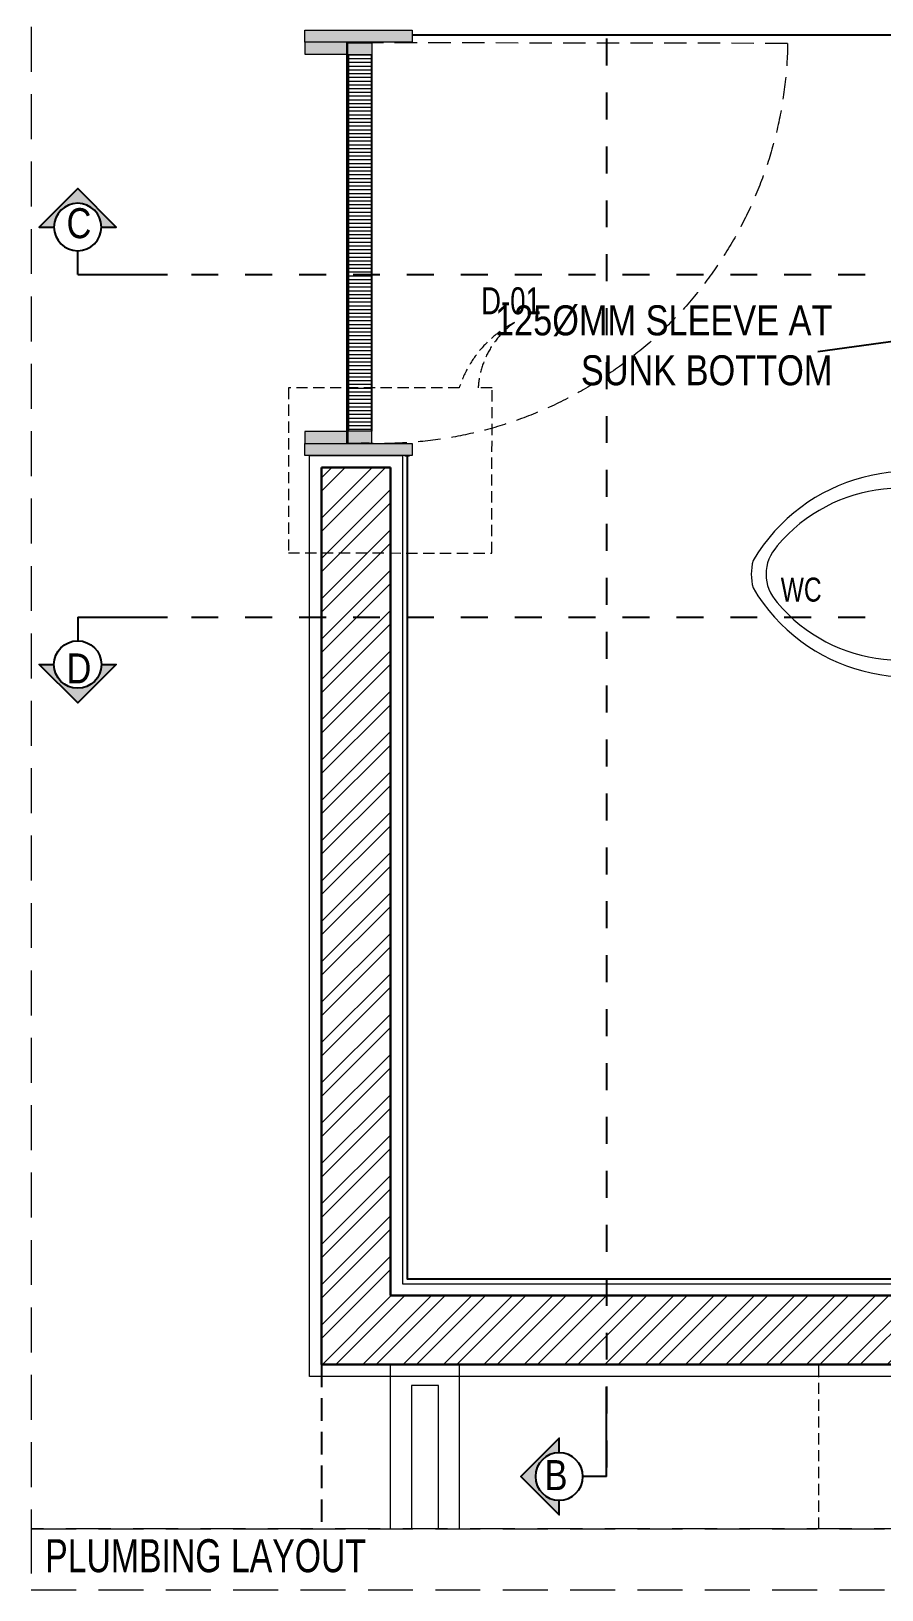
# Model space of a CAD drawing. Header units: inches. Extents: x 899679 to 12882928, y -3363313 to 527800.
# Drawn here: x 959219 to 960640, y 506039 to 508641 of the extents above; entities that cross this region are included whole.
import ezdxf
from ezdxf.enums import TextEntityAlignment as Align

# ---------------------------------------------------------------- set-up
doc = ezdxf.new("R2010")
doc.units = ezdxf.units.IN
doc.header["$LTSCALE"] = 150
for name, pattern in [('Dash', [6, 3, -3]), ('DASHED', [0.75, 0.5, -0.25]), ('HIDDEN', [0.375, 0.25, -0.125]), ('HIDDEN2', [0.1875, 0.125, -0.0625])]:
    doc.linetypes.add(name, pattern=pattern)
for name, color, linetype, lineweight in [('46', 46, 'Continuous', 5), ('DOTTED LINE-MSA', 3, 'HIDDEN2', 13), ('g-cen-sym', 8, 'Continuous', 25), ('g-cent-sym', 8, 'Continuous', 15), ('g-dot', 8, 'HIDDEN', 9), ('g-ele-02', 8, 'Continuous', 9), ('g-ele-3', 8, 'Continuous', 0), ('g-ele02', 8, 'Continuous', 9), ('g-text', 8, 'Continuous', 9), ('P.FIXTURE-MSA', 8, 'Continuous', 5), ('PLASTER', 3, 'Continuous', 9), ('SHEET', 7, 'Continuous', 13), ('TILE', 8, 'Continuous', 13), ('WALL HATCH-MSA', 251, 'Continuous', 9), ('WALL-MSA', 32, 'Continuous', 30), ('WINDOW-MSA', 50, 'Continuous', 13)]:
    doc.layers.add(name, color=color, linetype=linetype, lineweight=lineweight)
for name, color, linetype in [('ELE-02-MSA', 4, 'Continuous'), ('g-sol250', 8, 'Continuous'), ('PL-Sleeve', 1, 'Continuous'), ('TILE SECTION', 152, 'Continuous')]:
    doc.layers.add(name, color=color, linetype=linetype)
doc.styles.add('AR', font='swisscl.ttf')
doc.styles.add('ARIAL', font='swisscl.ttf')
doc.styles.add('arial unicode', font='swisscl.ttf', dxfattribs={"height": 165})
doc.styles.add('PLUMBING TEXT', font='ARIALN.TTF')
doc.styles.add('SWINS', font='swissc.ttf')
doc.dimstyles.new('WORKING DIM', dxfattribs={"dimtxt": 155, "dimasz": 100, "dimexe": 50, "dimexo": 0, "dimgap": 20, "dimtad": 1, "dimdec": 0, "dimzin": 0, "dimdsep": 46, "dimtxsty": 'AR', "dimblk": 'OBLIQUE', "dimcen": 0.09, "dimdle": 50, "dimclrd": 256, "dimclre": 250, "dimclrt": 256, "dimadec": 0, "dimazin": 0, "dimtfac": 1, "dimtdec": 0, "dimtofl": 0, "dimtmove": 1, "dimatfit": 0, "dimfxl": 1, "dimtolj": 1, "dimtzin": 0, "dimlwd": -1, "dimlwe": -1, "dimarcsym": 0})

# ---------------------------------------------------------------- blocks, each defined once
blk = doc.blocks.new('A$C90003454')
at = {"layer": '46'}
for points in [[(61, 43.86744019016623), (61, 83.86744019016623), (41, 83.86744019016623), (41, 43.86744019016623)], [(689, 83.86744019016623), (689, 43.86744019016623), (709, 43.86744019016623), (709, 83.86744019016623)]]:
    blk.add_hatch(color=256, dxfattribs=at).paths.add_polyline_path(points)
at = {"layer": 'g-sol250'}
h = blk.add_hatch(color=256, dxfattribs=at)
h.dxf.hatch_style = 1
h.paths.add_polyline_path([(60, -27.99999954551458), (40, -27.99999954574741), (40, 42.00000045448542), (60, 42.00000045448542)])
h.paths.add_polyline_path([(40, -27.99999954551458), (20, -27.99999954551458), (20, 151.0000004544854), (40, 151.0000004544854)])
h = blk.add_hatch(color=256, dxfattribs=at)
h.dxf.hatch_style = 1
h.paths.add_polyline_path([(710, -27.99999954551458), (690, -27.99999954574741), (690, 42.00000045448542), (710, 42.00000045448542)])
h.paths.add_polyline_path([(730, -27.99999954551458), (710, -27.99999954551458), (710, 151.000000454369), (730, 151.0000004546018)])
at = {"layer": 'g-dot', "linetype": 'HIDDEN'}
blk.add_lwpolyline([(708.0000086771324, 778.1736657531001), (709, 80.0014110840857)], dxfattribs=at)
blk.add_arc((718.4141859840602, 100.0001017961185), 678.2535204022481, 90.87977700367651, 182.8507157516612, dxfattribs=at)
at = {"layer": 'g-ele-02', "ltscale": 750}
for p, q in [((40, 42.00000045448542), (60, 42.00000045448542)), ((40, -27.99999954551458), (40, 38.13397134840488)), ((20, -27.99999954551458), (40, -27.99999954551458))]:
    blk.add_line(p, q, dxfattribs=at)
for points in [[(20, 151.0000004544854), (20, -27.99999954551458), (40, -27.99999954551458), (40, 151.0000004544854)], [(710, 151.0000004544854), (710, -27.99999954551458), (730, -27.99999954551458), (730, 151.0000004544854)], [(40, -27.99999954551458), (40, 42.00000045448542), (60, 42.00000045448542), (60, -27.99999954551458)], [(690, -27.99999954551458), (690, 42.00000045448542), (710, 42.00000045448542), (710, -27.99999954551458)]]:
    blk.add_lwpolyline(points, close=True, dxfattribs=at)
at = {"layer": 'g-ele-3'}
for p, q in [((40, 62.00000045448542), (40, 42.00000045448542)), ((40, 42.00000045448542), (690, 42.00000045448542))]:
    blk.add_line(p, q, dxfattribs=at)
at = {"layer": 'g-ele02'}
for p, q in [((41, 43.86744019016623), (41, 83.86744019016623)), ((41, 83.86744019016623), (61, 83.86744019016623)), ((689, 83.86744019016623), (61, 83.86744019016623)), ((61, 83.86744019016623), (61, 43.86744019016623)), ((689, 82.86744019016623), (61, 82.86744019016623)), ((61, 43.86744019016623), (41, 43.86744019016623)), ((689, 44.86744019016623), (61, 44.86744019016623)), ((689, 43.86744019016623), (61, 43.86744019016623))]:
    blk.add_line(p, q, dxfattribs=at)
blk.add_lwpolyline([(689, 43.86744019016623), (709, 43.86744019016623), (709, 83.86744019016623), (689, 83.86744019016623)], close=True, dxfattribs=at)
at = {"layer": 'TILE'}
for p, q in [((63.95024102553725, 44.86744019016623, 0.0001237426053477542), (63.95024102553725, 82.86744019016623, 0.0001237426053477542)), ((70.20024102553725, 44.86744019016623, 0.0001237426053477542), (70.20024102553725, 82.86744019016623, 0.0001237426053477542)), ((76.45024102553725, 44.86744019016623, 0.0001237426053477542), (76.45024102553725, 82.86744019016623, 0.0001237426053477542)), ((82.70024107769132, 44.86744019016623, 0.0001237426053477542), (82.70024107769132, 82.86744019016623, 0.0001237426053477542)), ((88.95024107769132, 44.86744019016623, 0.0001237426053477542), (88.95024107769132, 82.86744019016623, 0.0001237426053477542)), ((95.20024107769132, 44.86744019016623, 0.0001237426053477542), (95.20024107769132, 82.86744019016623, 0.0001237426053477542)), ((101.4502410776913, 44.86744019016623, 0.0001237426053477542), (101.4502410776913, 82.86744019016623, 0.0001237426053477542)), ((107.7002410776913, 44.86744019016623, 0.0001237426053477542), (107.7002410776913, 82.86744019016623, 0.0001237426053477542)), ((113.9502410776913, 44.86744019016623, 0.0001237426053477542), (113.9502410776913, 82.86744019016623, 0.0001237426053477542)), ((120.2002410776913, 44.86744019016623, 0.0001237426053477542), (120.2002410776913, 82.86744019016623, 0.0001237426053477542)), ((126.4502410776913, 44.86744019016623, 0.0001237426053477542), (126.4502410776913, 82.86744019016623, 0.0001237426053477542)), ((132.7002410776913, 44.86744019016623, 0.0001237426053477542), (132.7002410776913, 82.86744019016623, 0.0001237426053477542)), ((138.9502410776913, 44.86744019016623, 0.0001237426053477542), (138.9502410776913, 82.86744019016623, 0.0001237426053477542)), ((145.2002410776913, 44.86744019016623, 0.0001237426053477542), (145.2002410776913, 82.86744019016623, 0.0001237426053477542)), ((151.4502410776913, 44.86744019016623, 0.0001237426053477542), (151.4502410776913, 82.86744019016623, 0.0001237426053477542)), ((157.7002410776913, 44.86744019016623, 0.0001237426053477542), (157.7002410776913, 82.86744019016623, 0.0001237426053477542)), ((163.9502410776913, 44.86744019016623, 0.0001237426053477542), (163.9502410776913, 82.86744019016623, 0.0001237426053477542)), ((170.2002410776913, 44.86744019016623, 0.0001237426053477542), (170.2002410776913, 82.86744019016623, 0.0001237426053477542)), ((176.4502410776913, 44.86744019016623, 0.0001237426053477542), (176.4502410776913, 82.86744019016623, 0.0001237426053477542)), ((182.7002410776913, 44.86744019016623, 0.0001237426053477542), (182.7002410776913, 82.86744019016623, 0.0001237426053477542)), ((188.9502410776913, 44.86744019016623, 0.0001237426053477542), (188.9502410776913, 82.86744019016623, 0.0001237426053477542)), ((195.2002410776913, 44.86744019016623, 0.0001237426053477542), (195.2002410776913, 82.86744019016623, 0.0001237426053477542)), ((201.4502410776913, 44.86744019016623, 0.0001237426053477542), (201.4502410776913, 82.86744019016623, 0.0001237426053477542)), ((207.7002410776913, 44.86744019016623, 0.0001237426053477542), (207.7002410776913, 82.86744019016623, 0.0001237426053477542)), ((213.9502410776913, 44.86744019016623, 0.0001237426053477542), (213.9502410776913, 82.86744019016623, 0.0001237426053477542)), ((220.2002410776913, 44.86744019016623, 0.0001237426053477542), (220.2002410776913, 82.86744019016623, 0.0001237426053477542)), ((226.4502410776913, 44.86744019016623, 0.0001237426053477542), (226.4502410776913, 82.86744019016623, 0.0001237426053477542)), ((232.7002410776913, 44.86744019016623, 0.0001237426053477542), (232.7002410776913, 82.86744019016623, 0.0001237426053477542)), ((238.9502410776913, 44.86744019016623, 0.0001237426053477542), (238.9502410776913, 82.86744019016623, 0.0001237426053477542)), ((245.2002410776913, 44.86744019016623, 0.0001237426053477542), (245.2002410776913, 82.86744019016623, 0.0001237426053477542)), ((245.2002410776913, 44.86744019016623, 0.0001237426053477542), (245.2002410776913, 82.86744019016623, 0.0001237426053477542)), ((251.4502410776913, 44.86744019016623, 0.0001237426053477542), (251.4502410776913, 82.86744019016623, 0.0001237426053477542)), ((251.4502410776913, 44.86744019016623, 0.0001237426053477542), (251.4502410776913, 82.86744019016623, 0.0001237426053477542)), ((257.7002410776913, 44.86744019016623, 0.0001237426053477542), (257.7002410776913, 82.86744019016623, 0.0001237426053477542)), ((257.7002410776913, 44.86744019016623, 0.0001237426053477542), (257.7002410776913, 82.86744019016623, 0.0001237426053477542)), ((263.9502410776913, 44.86744019016623, 0.0001237426053477542), (263.9502410776913, 82.86744019016623, 0.0001237426053477542)), ((263.9502410776913, 44.86744019016623, 0.0001237426053477542), (263.9502410776913, 82.86744019016623, 0.0001237426053477542)), ((270.2002410776913, 44.86744019016623, 0.0001237426053477542), (270.2002410776913, 82.86744019016623, 0.0001237426053477542)), ((270.2002410776913, 44.86744019016623, 0.0001237426053477542), (270.2002410776913, 82.86744019016623, 0.0001237426053477542)), ((276.4502410776913, 44.86744019016623, 0.0001237426053477542), (276.4502410776913, 82.86744019016623, 0.0001237426053477542)), ((276.4502410776913, 44.86744019016623, 0.0001237426053477542), (276.4502410776913, 82.86744019016623, 0.0001237426053477542)), ((282.7002410776913, 44.86744019016623, 0.0001237426053477542), (282.7002410776913, 82.86744019016623, 0.0001237426053477542)), ((282.7002410776913, 44.86744019016623, 0.0001237426053477542), (282.7002410776913, 82.86744019016623, 0.0001237426053477542)), ((288.9502410776913, 44.86744019016623, 0.0001237426053477542), (288.9502410776913, 82.86744019016623, 0.0001237426053477542)), ((288.9502410776913, 44.86744019016623, 0.0001237426053477542), (288.9502410776913, 82.86744019016623, 0.0001237426053477542)), ((295.2002410776913, 44.86744019016623, 0.0001237426053477542), (295.2002410776913, 82.86744019016623, 0.0001237426053477542)), ((301.4502410776913, 44.86744019016623, 0.0001237426053477542), (301.4502410776913, 82.86744019016623, 0.0001237426053477542)), ((307.7002410776913, 44.86744019016623, 0.0001237426053477542), (307.7002410776913, 82.86744019016623, 0.0001237426053477542)), ((313.9502410776913, 44.86744019016623, 0.0001237426053477542), (313.9502410776913, 82.86744019016623, 0.0001237426053477542)), ((320.2002410776913, 44.86744019016623, 0.0001237426053477542), (320.2002410776913, 82.86744019016623, 0.0001237426053477542)), ((326.4502410776913, 44.86744019016623, 0.0001237426053477542), (326.4502410776913, 82.86744019016623, 0.0001237426053477542)), ((332.7002410776913, 44.86744019016623, 0.0001237426053477542), (332.7002410776913, 82.86744019016623, 0.0001237426053477542)), ((338.9502410776913, 44.86744019016623, 0.0001237426053477542), (338.9502410776913, 82.86744019016623, 0.0001237426053477542)), ((338.9502410255373, 44.86744019016623, 0.0001237426053477542), (338.9502410255373, 82.86744019016623, 0.0001237426053477542)), ((345.2002410776913, 44.86744019016623, 0.0001237426053477542), (345.2002410776913, 82.86744019016623, 0.0001237426053477542)), ((351.4502410776913, 44.86744019016623, 0.0001237426053477542), (351.4502410776913, 82.86744019016623, 0.0001237426053477542)), ((357.7002410776913, 44.86744019016623, 0.0001237426053477542), (357.7002410776913, 82.86744019016623, 0.0001237426053477542)), ((363.9502410776913, 44.86744019016623, 0.0001237426053477542), (363.9502410776913, 82.86744019016623, 0.0001237426053477542)), ((370.2002410776913, 44.86744019016623, 0.0001237426053477542), (370.2002410776913, 82.86744019016623, 0.0001237426053477542)), ((376.4502410776913, 44.86744019016623, 0.0001237426053477542), (376.4502410776913, 82.86744019016623, 0.0001237426053477542)), ((382.7002410776913, 44.86744019016623, 0.0001237426053477542), (382.7002410776913, 82.86744019016623, 0.0001237426053477542)), ((388.9502410776913, 44.86744019016623, 0.0001237426053477542), (388.9502410776913, 82.86744019016623, 0.0001237426053477542)), ((395.2002410776913, 44.86744019016623, 0.0001237426053477542), (395.2002410776913, 82.86744019016623, 0.0001237426053477542)), ((401.4502410776913, 44.86744019016623, 0.0001237426053477542), (401.4502410776913, 82.86744019016623, 0.0001237426053477542)), ((407.7002410776913, 44.86744019016623, 0.0001237426053477542), (407.7002410776913, 82.86744019016623, 0.0001237426053477542)), ((413.9502410776913, 44.86744019016623, 0.0001237426053477542), (413.9502410776913, 82.86744019016623, 0.0001237426053477542)), ((420.2002410776913, 44.86744019016623, 0.0001237426053477542), (420.2002410776913, 82.86744019016623, 0.0001237426053477542)), ((426.4502410776913, 44.86744019016623, 0.0001237426053477542), (426.4502410776913, 82.86744019016623, 0.0001237426053477542)), ((432.7002410776913, 44.86744019016623, 0.0001237426053477542), (432.7002410776913, 82.86744019016623, 0.0001237426053477542)), ((438.9502410776913, 44.86744019016623, 0.0001237426053477542), (438.9502410776913, 82.86744019016623, 0.0001237426053477542)), ((445.2002410776913, 44.86744019016623, 0.0001237426053477542), (445.2002410776913, 82.86744019016623, 0.0001237426053477542)), ((451.4502410776913, 44.86744019016623, 0.0001237426053477542), (451.4502410776913, 82.86744019016623, 0.0001237426053477542)), ((457.7002410776913, 44.86744019016623, 0.0001237426053477542), (457.7002410776913, 82.86744019016623, 0.0001237426053477542)), ((463.9502410776913, 44.86744019016623, 0.0001237426053477542), (463.9502410776913, 82.86744019016623, 0.0001237426053477542)), ((470.2002410776913, 44.86744019016623, 0.0001237426053477542), (470.2002410776913, 82.86744019016623, 0.0001237426053477542)), ((476.4502410776913, 44.86744019016623, 0.0001237426053477542), (476.4502410776913, 82.86744019016623, 0.0001237426053477542)), ((482.7002410776913, 44.86744019016623, 0.0001237426053477542), (482.7002410776913, 82.86744019016623, 0.0001237426053477542)), ((482.7002410888672, 44.86744019016623, 0.0001237426053477542), (482.7002410888672, 82.86744019016623, 0.0001237426053477542)), ((488.9502410776913, 44.86744019016623, 0.0001237426053477542), (488.9502410776913, 82.86744019016623, 0.0001237426053477542)), ((488.9502410888672, 44.86744019016623, 0.0001237426053477542), (488.9502410888672, 82.86744019016623, 0.0001237426053477542)), ((495.2002410776913, 44.86744019016623, 0.0001237426053477542), (495.2002410776913, 82.86744019016623, 0.0001237426053477542)), ((495.2002410888672, 44.86744019016623, 0.0001237426053477542), (495.2002410888672, 82.86744019016623, 0.0001237426053477542)), ((501.4502410776913, 44.86744019016623, 0.0001237426053477542), (501.4502410776913, 82.86744019016623, 0.0001237426053477542)), ((501.4502410888672, 44.86744019016623, 0.0001237426053477542), (501.4502410888672, 82.86744019016623, 0.0001237426053477542)), ((507.7002410776913, 44.86744019016623, 0.0001237426053477542), (507.7002410776913, 82.86744019016623, 0.0001237426053477542)), ((507.7002410888672, 44.86744019016623, 0.0001237426053477542), (507.7002410888672, 82.86744019016623, 0.0001237426053477542)), ((513.9502410776913, 44.86744019016623, 0.0001237426053477542), (513.9502410776913, 82.86744019016623, 0.0001237426053477542)), ((513.9502410888672, 44.86744019016623, 0.0001237426053477542), (513.9502410888672, 82.86744019016623, 0.0001237426053477542)), ((520.2002410776913, 44.86744019016623, 0.0001237426053477542), (520.2002410776913, 82.86744019016623, 0.0001237426053477542)), ((520.2002410888672, 44.86744019016623, 0.0001237426053477542), (520.2002410888672, 82.86744019016623, 0.0001237426053477542)), ((526.4502410776913, 44.86744019016623, 0.0001237426053477542), (526.4502410776913, 82.86744019016623, 0.0001237426053477542)), ((526.4502410888672, 44.86744019016623, 0.0001237426053477542), (526.4502410888672, 82.86744019016623, 0.0001237426053477542)), ((532.7002410888672, 44.86744019016623, 0.0001237426053477542), (532.7002410888672, 82.86744019016623, 0.0001237426053477542)), ((538.9502410888672, 44.86744019016623, 0.0001237426053477542), (538.9502410888672, 82.86744019016623, 0.0001237426053477542)), ((545.2002410888672, 44.86744019016623, 0.0001237426053477542), (545.2002410888672, 82.86744019016623, 0.0001237426053477542)), ((551.4502410888672, 44.86744019016623, 0.0001237426053477542), (551.4502410888672, 82.86744019016623, 0.0001237426053477542)), ((557.7002410888672, 44.86744019016623, 0.0001237426053477542), (557.7002410888672, 82.86744019016623, 0.0001237426053477542)), ((563.9502410888672, 44.86744019016623, 0.0001237426053477542), (563.9502410888672, 82.86744019016623, 0.0001237426053477542)), ((570.2002410888672, 44.86744019016623, 0.0001237426053477542), (570.2002410888672, 82.86744019016623, 0.0001237426053477542)), ((576.4502410888672, 44.86744019016623, 0.0001237426053477542), (576.4502410888672, 82.86744019016623, 0.0001237426053477542)), ((582.7002410888672, 44.86744019016623, 0.0001237426053477542), (582.7002410888672, 82.86744019016623, 0.0001237426053477542)), ((588.9502410888672, 44.86744019016623, 0.0001237426053477542), (588.9502410888672, 82.86744019016623, 0.0001237426053477542)), ((595.2002410888672, 44.86744019016623, 0.0001237426053477542), (595.2002410888672, 82.86744019016623, 0.0001237426053477542)), ((601.4502410888672, 44.86744019016623, 0.0001237426053477542), (601.4502410888672, 82.86744019016623, 0.0001237426053477542)), ((607.7002410888672, 44.86744019016623, 0.0001237426053477542), (607.7002410888672, 82.86744019016623, 0.0001237426053477542)), ((613.9502410888672, 44.86744019016623, 0.0001237426053477542), (613.9502410888672, 82.86744019016623, 0.0001237426053477542)), ((620.2002410888672, 44.86744019016623, 0.0001237426053477542), (620.2002410888672, 82.86744019016623, 0.0001237426053477542)), ((626.4502410888672, 44.86744019016623, 0.0001237426053477542), (626.4502410888672, 82.86744019016623, 0.0001237426053477542)), ((632.7002410888672, 44.86744019016623, 0.0001237426053477542), (632.7002410888672, 82.86744019016623, 0.0001237426053477542)), ((638.9502410888672, 44.86744019016623, 0.0001237426053477542), (638.9502410888672, 82.86744019016623, 0.0001237426053477542)), ((645.2002410888672, 44.86744019016623, 0.0001237426053477542), (645.2002410888672, 82.86744019016623)), ((651.4502410888672, 44.86744019016623, 0.0001237426053477542), (651.4502410888672, 82.86744019016623, 0.0001237426053477542)), ((657.7002410888672, 44.86744019016623, 0.0001237426053477542), (657.7002410888672, 82.86744019016623, 0.0001237426053477542)), ((663.9502410888672, 44.86744019016623, 0.0001237426053477542), (663.9502410888672, 82.86744019016623, 0.0001237426053477542)), ((670.2002410888672, 44.86744019016623, 0.0001237426053477542), (670.2002410888672, 82.86744019016623, 0.0001237426053477542)), ((676.4502410888672, 44.86744019016623, 0.0001237426053477542), (676.4502410888672, 82.86744019016623, 0.0001237426053477542)), ((682.7002410888672, 44.86744019016623, 0.0001237426053477542), (682.7002410888672, 82.86744019016623, 0.0001237426053477542)), ((688.9502410888672, 44.86744019016623, 0.0001237426053477542), (688.9502410888672, 82.86744019016623, 0.0001237426053477542))]:
    blk.add_line(p, q, dxfattribs=at)
at = {"layer": 'TILE SECTION'}
blk.add_line((19.99999997019768, 139.0000004544854, 1.390123540723209e-07), (19.99999997019768, 147.0000004544854, 1.76020270359345e-07), dxfattribs=at)
blk.add_lwpolyline([(28, -27.99999954551458), (28, -28)], dxfattribs=at)
blk = doc.blocks.new('sec')
at = {"layer": 'g-cen-sym'}
h = blk.add_hatch(color=256, dxfattribs=at)
h.paths.add_polyline_path([(2.73e-14, 537.5273218287452), (-107.956475941309, 429.5708458874361), (-107.956475941309, 399.1607016395453, -0.2062306983916904), (2.730000000001706e-14, 445.6665243379758, -0.4142135623730596), (148.5555081145527, 297.1110162260618), (240.4163056053222, 297.1110162260618)])
h.paths.add_polyline_path([(-107.956475941309, 399.1607016395454), (-107.956475941309, 429.5708458874361), (-138.1869732997017, 399.3403485290693), (-138.1869732997017, 351.6371512499004, -0.09565303018648871)])
h.paths.add_polyline_path([(-138.1869732997017, 399.3403485290693), (-168.4174706606815, 369.1098511680636), (-168.4174706606815, 297.1110162260618), (-148.5555081119139, 297.1110162260618, -0.09423427136048851), (-138.1869732997017, 351.6371512499004)])
h.paths.add_polyline_path([(-168.4174706580426, 369.1098511680636), (-204.6941080129084, 332.8332138158367), (-204.6941080129084, 297.1110162260618), (-168.4174706606815, 297.1110162260618)])
h.paths.add_polyline_path([(-204.6941080129084, 332.8332138158367), (-240.4163056027092, 297.1110162260618), (-204.6941080129084, 297.1110162260618)])
for q in [(2.73e-14, 148.5555081130354), (-561.6378324203346, 0)]:
    blk.add_line((0, 0), q, dxfattribs=at)
blk.add_lwpolyline([(-148.5555081119139, 297.1110162260618), (-240.4163056027092, 297.1110162260618), (2.73e-14, 537.5273218287452), (240.4163056053222, 297.1110162260618), (148.5555081145527, 297.1110162260618)], dxfattribs=at)
blk.add_circle((2.73e-14, 297.1110162260618), 148.5555081130354, dxfattribs=at)
blk = doc.blocks.new('ewc')
at = {"linetype": 'Continuous'}
for p, q in [((6.000000000021826, 101.599999135622), (158.4000000000451, 152.3999991355522)), ((6.000000000021826, 24.57502629797091), (6.000000000021826, 101.599999135622)), ((158.4000000000451, 101.599999135622), (158.4000000000451, -101.6000008644478)), ((6.000000000021826, -101.6000008644478), (6.000000000021826, -24.57502391314483)), ((6.000000000021826, -101.6000008644478), (158.4000000000451, -152.4000008643779))]:
    blk.add_line(p, q, dxfattribs=at)
for points in [[(14.69999999997526, -15.87502045519068), (2.18279e-11, -30.5750262979127), (2.18279e-11, 30.57502629797091), (14.69999999997526, 15.87502629801747)], [(14.69999999997526, 9.524999135552207), (35.09999999999855, 9.524999135552207), (35.09999999999855, -9.52500086449436), (14.69999999997526, -9.52500086449436)]]:
    blk.add_lwpolyline(points, close=True, dxfattribs=at)
for centre, radius, start, end in [((334.6003760970416, -151.6075776776415), 351.3777508359386, 30.46294972132546, 120.0965059132994), ((350.166366009762, -145.4049900448299), 312.7060038516717, 39.84628294043039, 127.8249367280076), ((532.3713892993037, -8.644419722e-07), 79.81336324384073, 316.4848892072429, 43.51511079275708), ((539.3991887490483, 0.0005310428678058), 101.6, 344.8605283250158, 15.13947077070725), ((334.6003760970416, 151.607575948874), 351.3777508359386, 239.9034940867005, 329.5370502786747), ((350.166366009762, 145.4049883160623), 312.7060038516717, 232.1750632719923, 320.1537170595696)]:
    blk.add_arc(centre, radius, start, end, dxfattribs=at)
blk = doc.blocks.new('G$CB4442A9C')
at = {"layer": 'WALL HATCH-MSA'}
h = blk.add_hatch(dxfattribs=at)
h.set_pattern_fill('ANSI32', color=251, scale=5)
h.set_pattern_definition([(45, (-961714.5419548996, -538284.7017676515), (-33.67596045400933, 33.67596045400933), []), (45, (-961692.0913048995, -538284.7017676515), (-33.67596045400933, 33.67596045400933), [])])
h.paths.add_polyline_path([(1.164153218269348e-10, 376.0278496127576), (1.164153218269348e-10, 606.0278496127576), (-485, 606.0278496127576), (-485, 1388.211088118842), (-600, 1388.211088118842), (-600, 491.0278496127576), (-1895.399999908637, 491.0278496127576), (-1895.399999908637, 1873.22784962086), (-2010.399999908637, 1873.22784962086), (-2010.399999908637, 376.0278496127576)])
at = {"layer": 'DOTTED LINE-MSA', "color": 251}
blk.add_line((-1180.399999602232, 102.0041043459205), (-1180.399999602232, 376.0278496127576), dxfattribs=at)
at = {"layer": 'ELE-02-MSA', "color": 251, "linetype": 'HIDDEN'}
blk.add_line((-2010.399999908637, 376.0278496127576), (-2010.399999908637, 102.0041043459205), dxfattribs=at)
at = {"layer": 'g-cen-sym', "color": 251, "linetype": 'Dash', "lineweight": -3, "ltscale": 0.1}
for p, q in [((-1534.538959484897, 2859.235135957832), (-1534.538959484897, 189.1057121540653)), ((-2317.907000987558, 2195.443036440993), (-196.5792402785737, 2195.443036440993)), ((-2317.907000987558, 1623.647730005672), (-196.5792402785737, 1623.647730005672))]:
    blk.add_line(p, q, dxfattribs=at)
at = {"layer": 'g-cent-sym', "color": 251, "linetype": 'HIDDEN', "ltscale": 0.5, "elevation": 1.00000003677692}
blk.add_lwpolyline([(-2065.587873338256, 2006.3992377104), (-2065.891348915873, 1730.717670139275), (-1726.081427817, 1730.530635543982), (-1725.777952239383, 2006.212203115108), (-1748.919279561611, 2006.237677533762, -0.2302943893148561), (-1688.378295999486, 2115.124417772866, 0.1998407302499385), (-1780.60531512904, 2006.272558131837)], format="xyb", close=True, dxfattribs=at)
at = {"layer": 'PLASTER', "color": 251}
blk.add_lwpolyline([(0, 356.0278496127576), (-2030.399999908637, 356.0278496127576), (-2030.399999908637, 1893.22784962086), (-1875.399999908637, 1893.22784962086), (-1875.399999908637, 511.0278496127576), (-620, 511.0278496127576), (-620, 1395.227849620162), (-465, 1395.227849620162), (-465, 626.0278496127576), (0, 626.0278496127576)], dxfattribs=at)
at = {"layer": 'SHEET', "color": 251, "linetype": 'HIDDEN', "ltscale": 2}
for points in [[(-2495.399999602232, 102.0041043459205), (0, 102.0041043459205), (0, 3058.909949447378), (-2495.399999602232, 3058.909949447378)], [(0, 102.0041043454548), (-2495.399999602232, 102.0041043459205), (-2495.399999602232, 4.656612873077393e-10), (0, 0)]]:
    blk.add_lwpolyline(points, close=True, dxfattribs=at)
at = {"layer": 'TILE SECTION', "color": 251}
for points in [[(-620, 1995.22784962086), (-628, 1995.22784962086), (-628, 2595.22784962086), (-1859.399999908637, 2595.22784962086)], [(-1867.399999908637, 1893.22784962086), (-1867.399999908637, 519.0278496127576), (-628, 519.0278496127576), (-628, 1395.227849620162), (-620, 1395.227849620162)]]:
    blk.add_lwpolyline(points, dxfattribs=at)
at = {"layer": 'WALL-MSA', "color": 251}
for p, q in [((-2010.399999908637, 376.0278496127576, 1.054803372782328e-07), (-2010.399999908637, 1873.22784962086)), ((-2010.399999908637, 1873.22784962086), (-1895.399999908637, 1873.22784962086)), ((-1895.399999908637, 491.0278496127576, 9.85050471527448e-08), (-1895.399999908637, 1873.22784962086)), ((-1895.399999908637, 491.0278496127576), (-600, 491.0278496127576)), ((-2010.399999908637, 376.0278496127576), (0, 376.0278496127576))]:
    blk.add_line(p, q, dxfattribs=at)
at = {"layer": 'WINDOW-MSA', "color": 251}
for p, q in [((-1895.399999602232, 102.0041043459205), (-1895.399999602232, 376.0278496127576)), ((-1780.399999602232, 102.0041043459205), (-1780.399999602232, 376.0278496127576))]:
    blk.add_line(p, q, dxfattribs=at)
blk.add_lwpolyline([(-1815.399999908637, 102.0041043459205), (-1815.399999908637, 341.0278496127576), (-1860.399999908637, 341.0278496127576), (-1860.399999908637, 102.0041043459205)], dxfattribs=at)
at = {"layer": 'g-cen-sym', "color": 251, "linetype": 'Dash', "lineweight": -3, "ltscale": 0.1, "yscale": 0.2666666667908428, "zscale": 0.2666666667908428}
for p, xscale, rotation in [((-2417.677089702571, 2195.443038742291), -0.2666666667908428, 359.9999991195479), ((-2417.677089702571, 1623.647727704374), 0.2666666667908428, 180.0000008804521), ((-1534.538961786195, 189.1057121540653), -0.2666666667908428, 89.99999999999999)]:
    blk.add_blockref('sec', p, dxfattribs=dict(at, xscale=xscale, rotation=rotation))
at = {"layer": 'g-dot', "color": 251, "ltscale": 0.2, "xscale": -1, "rotation": 270}
blk.add_blockref('A$C90003454', (-2010.400000363123, 1873.22784962086), dxfattribs=at)
at = {"layer": 'P.FIXTURE-MSA', "color": 251, "xscale": 0.8580354073040002, "yscale": 0.8580354073040002, "zscale": 0.8580354073040002, "rotation": 180}
blk.add_blockref('ewc', (-743, 1695.227849621326), dxfattribs=at)
at = {"layer": 'g-cen-sym', "color": 251, "linetype": 'Dash', "lineweight": -3, "ltscale": 0.1, "style": 'SWINS'}
for s, p in [('C', (-2415.605735671008, 2281.13426500489, 2.375956986711003e-09)), ('D', (-2415.605735671008, 1537.956501441775, 2.375956986711003e-09)), ('B', (-1618.905146750389, 191.4703122467035, 2.375956986711003e-09))]:
    blk.add_text(s, height=50, dxfattribs=at).set_placement(p, align=Align.MIDDLE_CENTER)
at = {"layer": 'g-cent-sym', "color": 251, "linetype": 'DASHED', "lineweight": 0, "ltscale": 100, "style": 'ARIAL'}
blk.add_text('D-01', height=45, dxfattribs=at).set_placement((-1744.153588161105, 2129.090131216799, -0.001518482820161492))
at = {"layer": 'g-text', "color": 251, "style": 'arial unicode'}
blk.add_text('WC', height=40, dxfattribs=at).set_placement((-1209.629640254425, 1669.519592481083, 0.0008624793718623391), align=Align.MIDDLE)
blk.add_text('PLUMBING LAYOUT ', height=55, dxfattribs=at).set_placement((-2471.931933797663, 29.42926908913068))
blk = doc.blocks.new('_OBLIQUE')
at = {"color": 0, "linetype": 'ByBlock'}
blk.add_line((-0.5, -0.5), (0.5, 0.5), dxfattribs=at)

msp = doc.modelspace()

# ---------------------------------------------------------------- block references
at = {"color": 1}
msp.add_blockref('G$CB4442A9C', (961714.5419548996, 506039.4112675252), dxfattribs=at)

# ---------------------------------------------------------------- texts
at = {"layer": 'PL-Sleeve', "lineweight": 5, "insert": (960557.0698501782, 508183.3916514384, -0.0001572339642774659), "char_height": 50, "width": 623.9432128240051, "attachment_point": 3, "style": 'PLUMBING TEXT'}
msp.add_mtext('125%%CMM SLEEVE AT SUNK BOTTOM ', dxfattribs=at)

# ---------------------------------------------------------------- leaders
at = {"layer": 'PL-Sleeve', "lineweight": 5}
msp.add_leader([(961086.5419548996, 508183.385080517), (960532.7016004627, 508105.6237865903)], dimstyle='WORKING DIM', override={"dimtad": 0}, dxfattribs=at)

doc.saveas('drawing.dxf')
